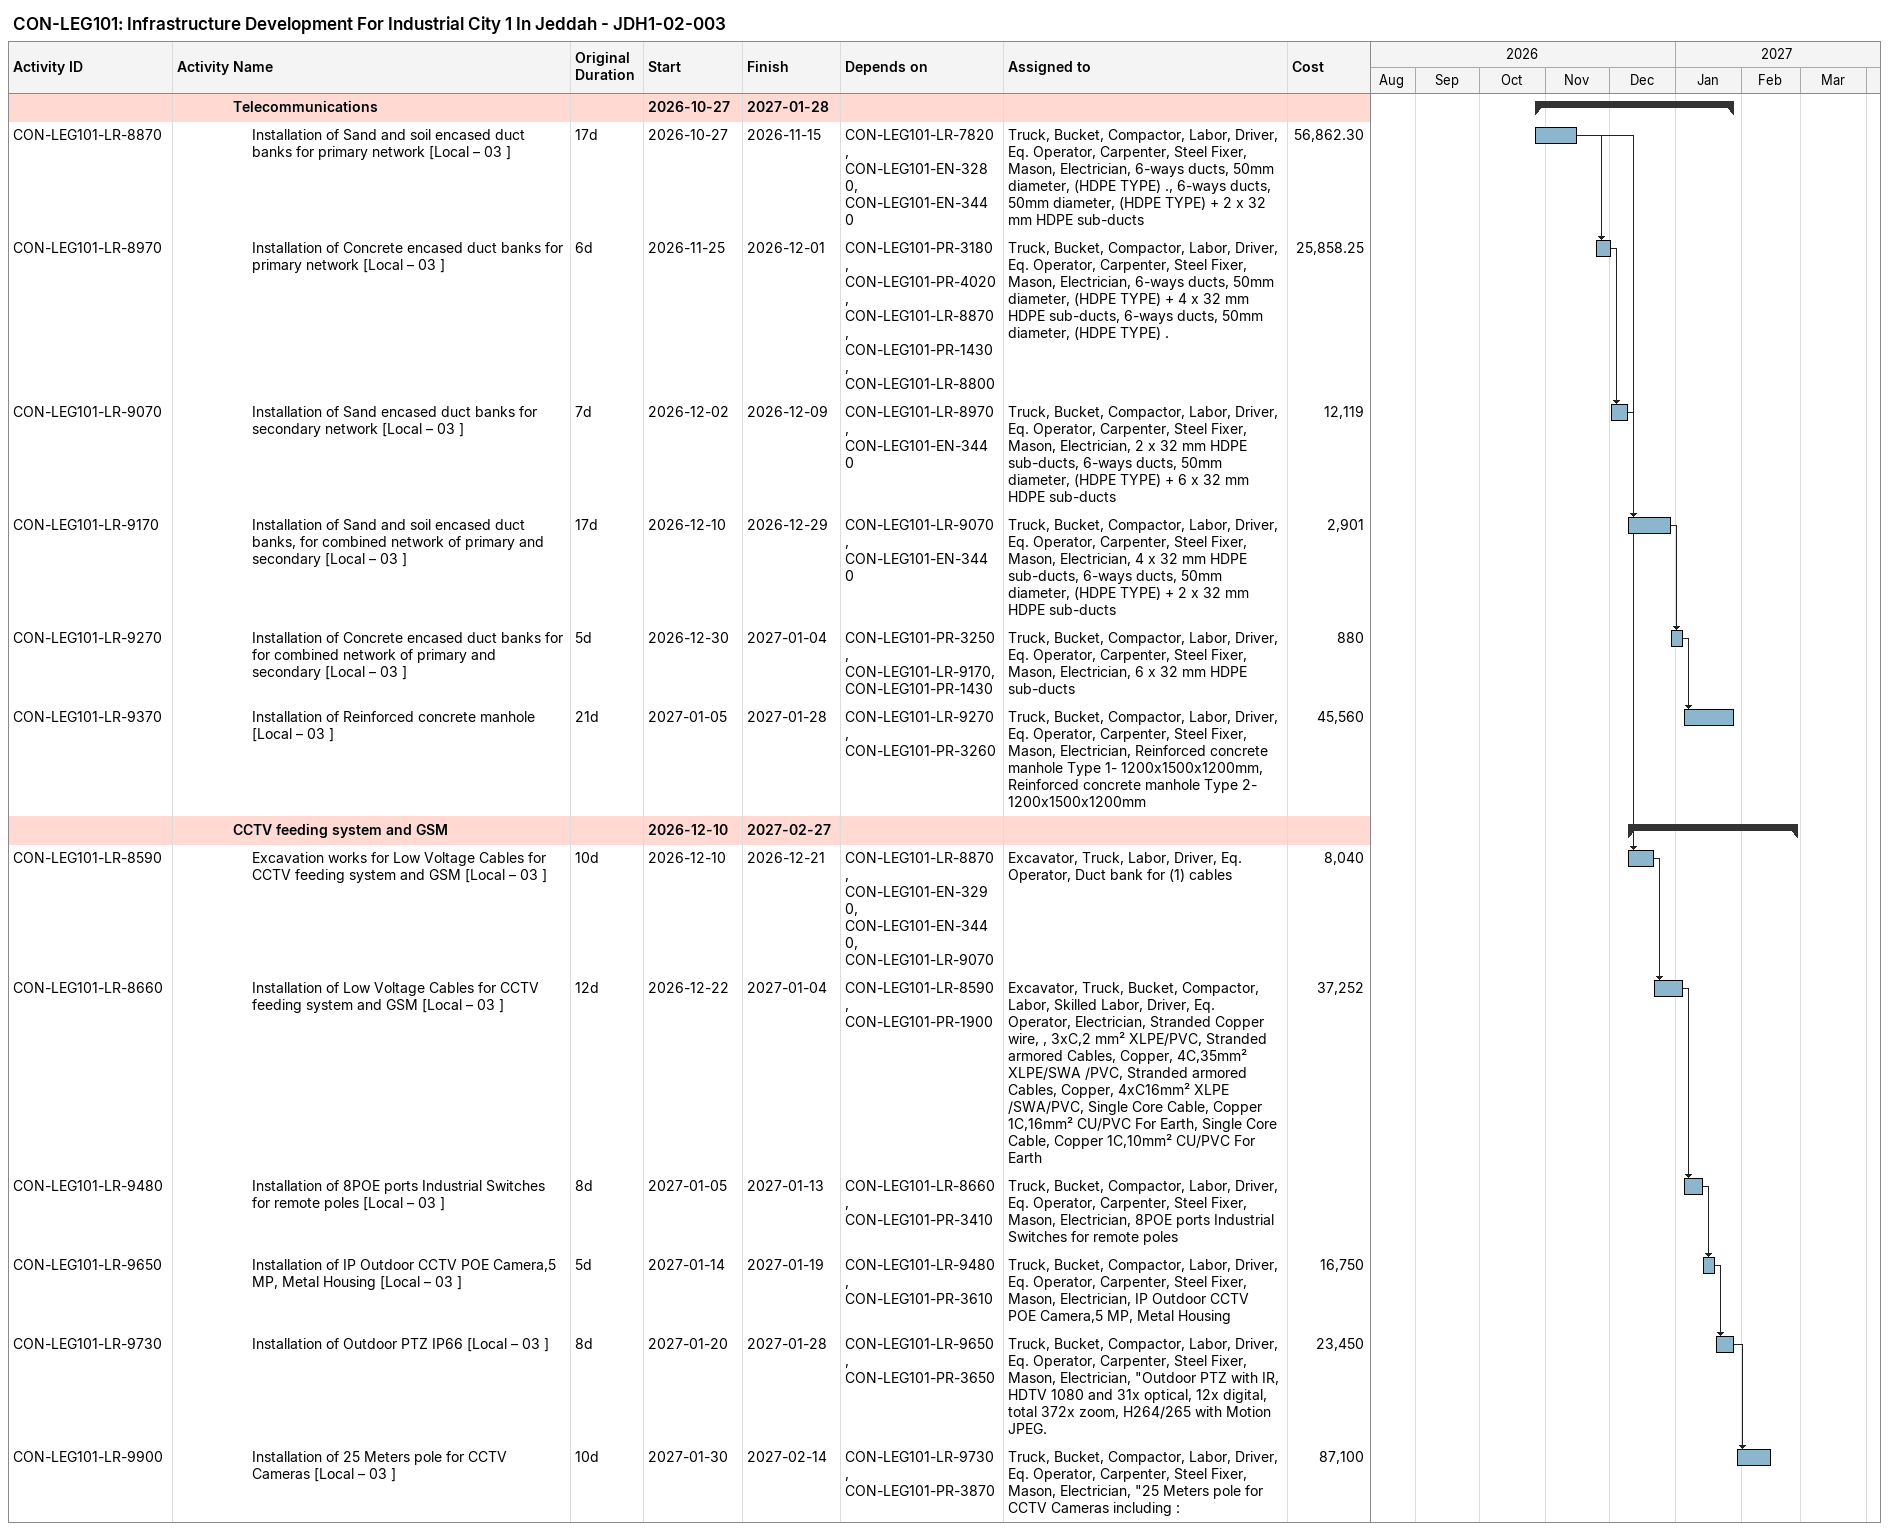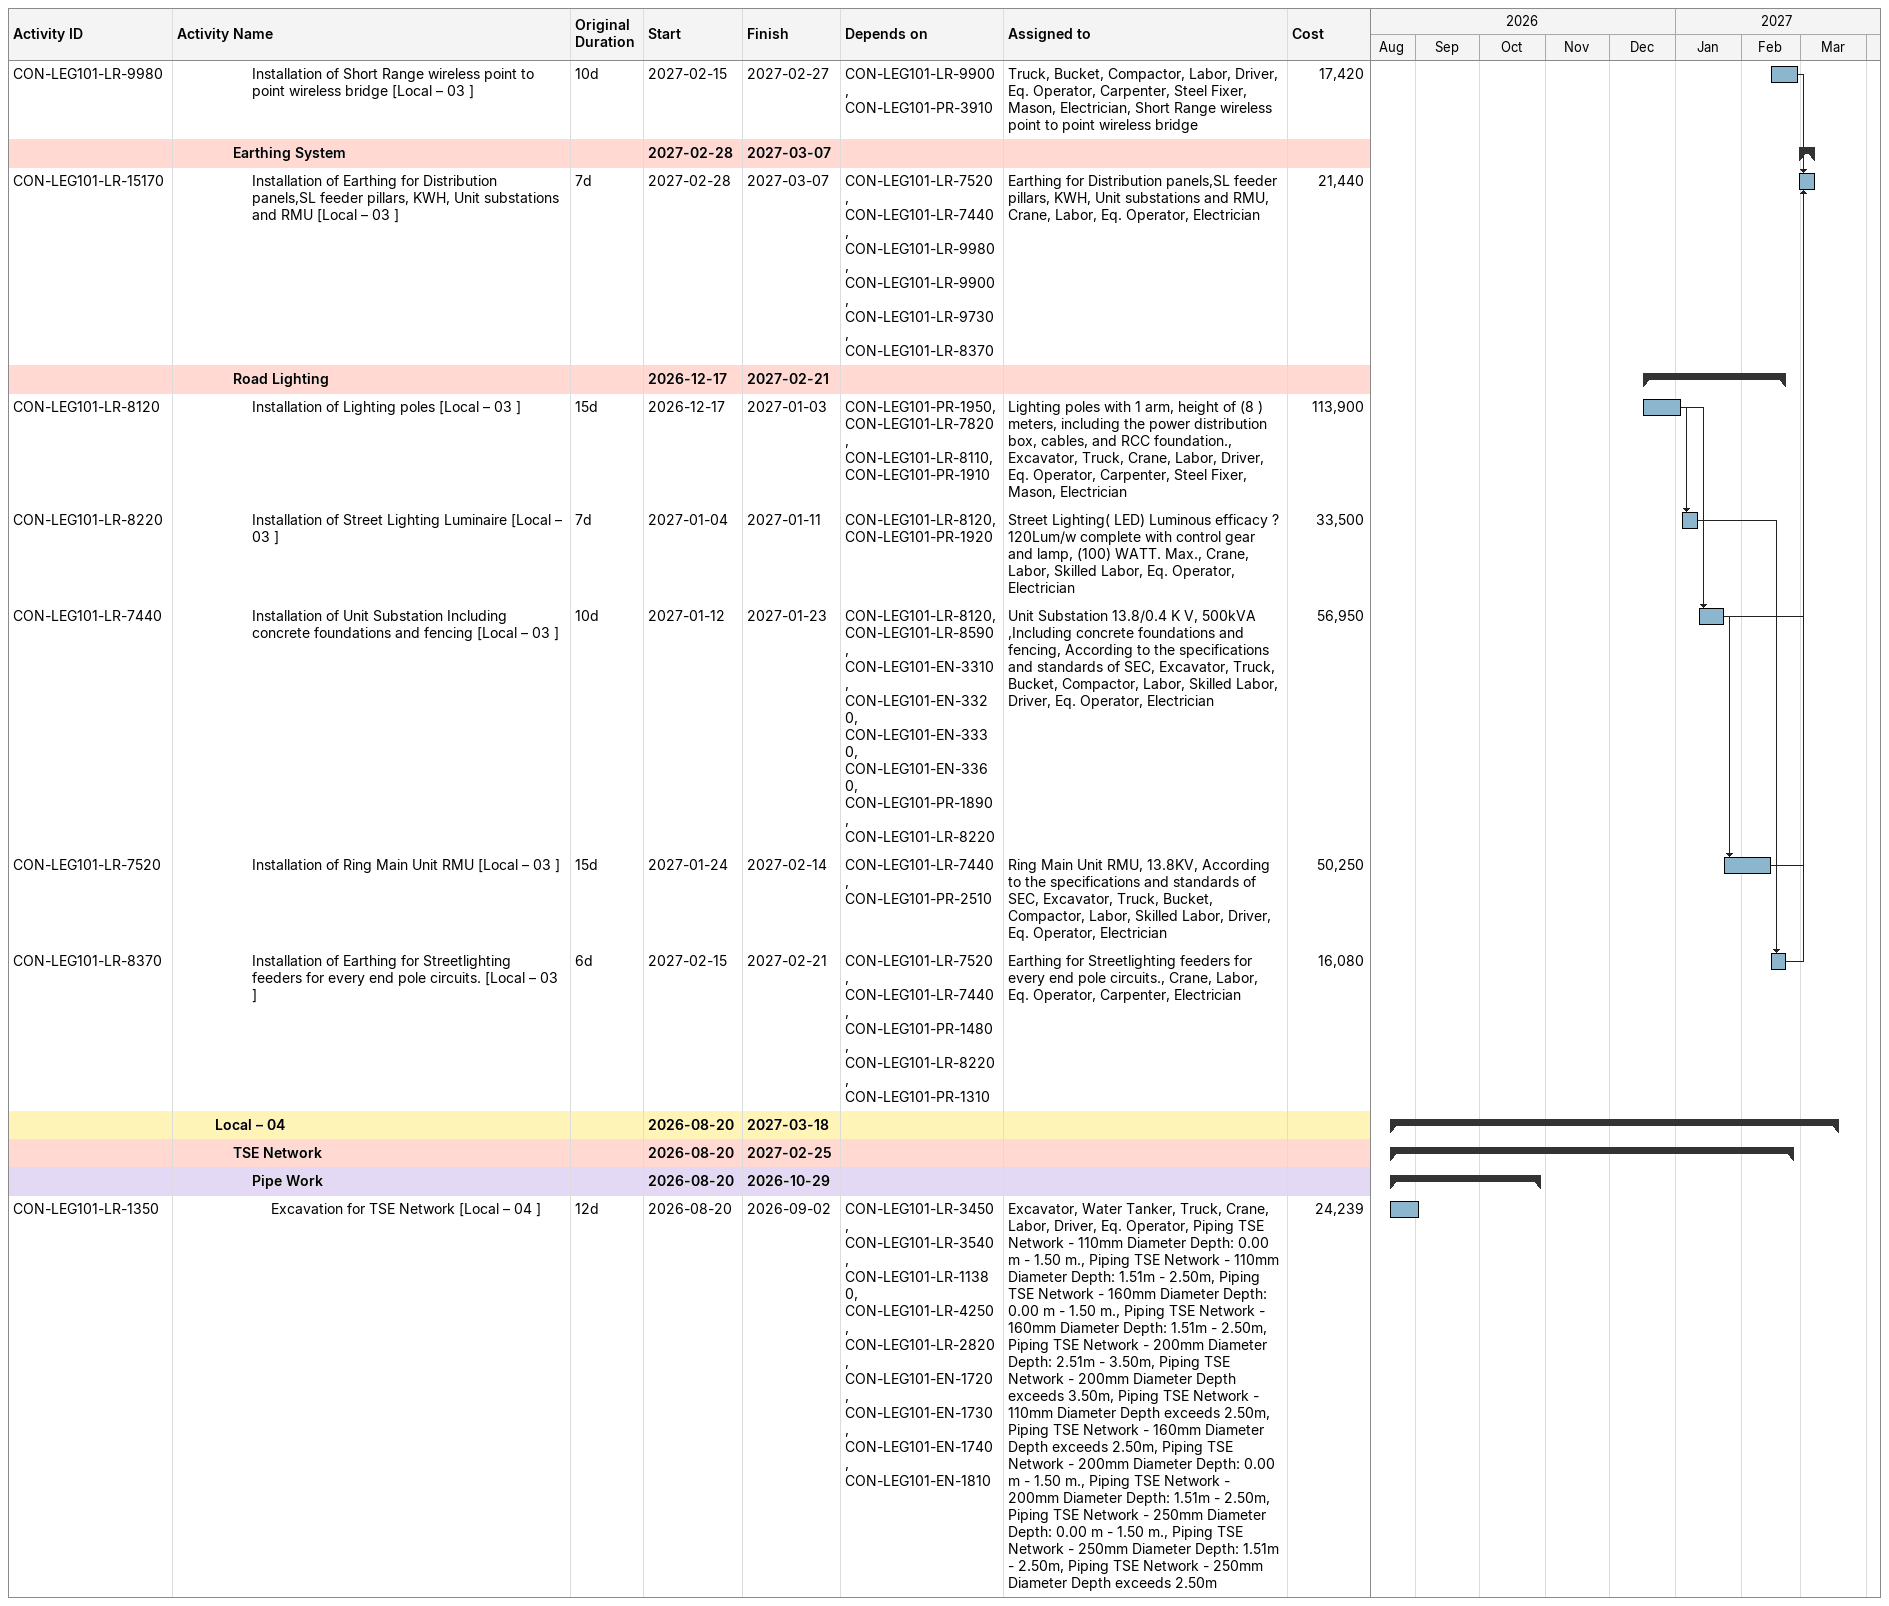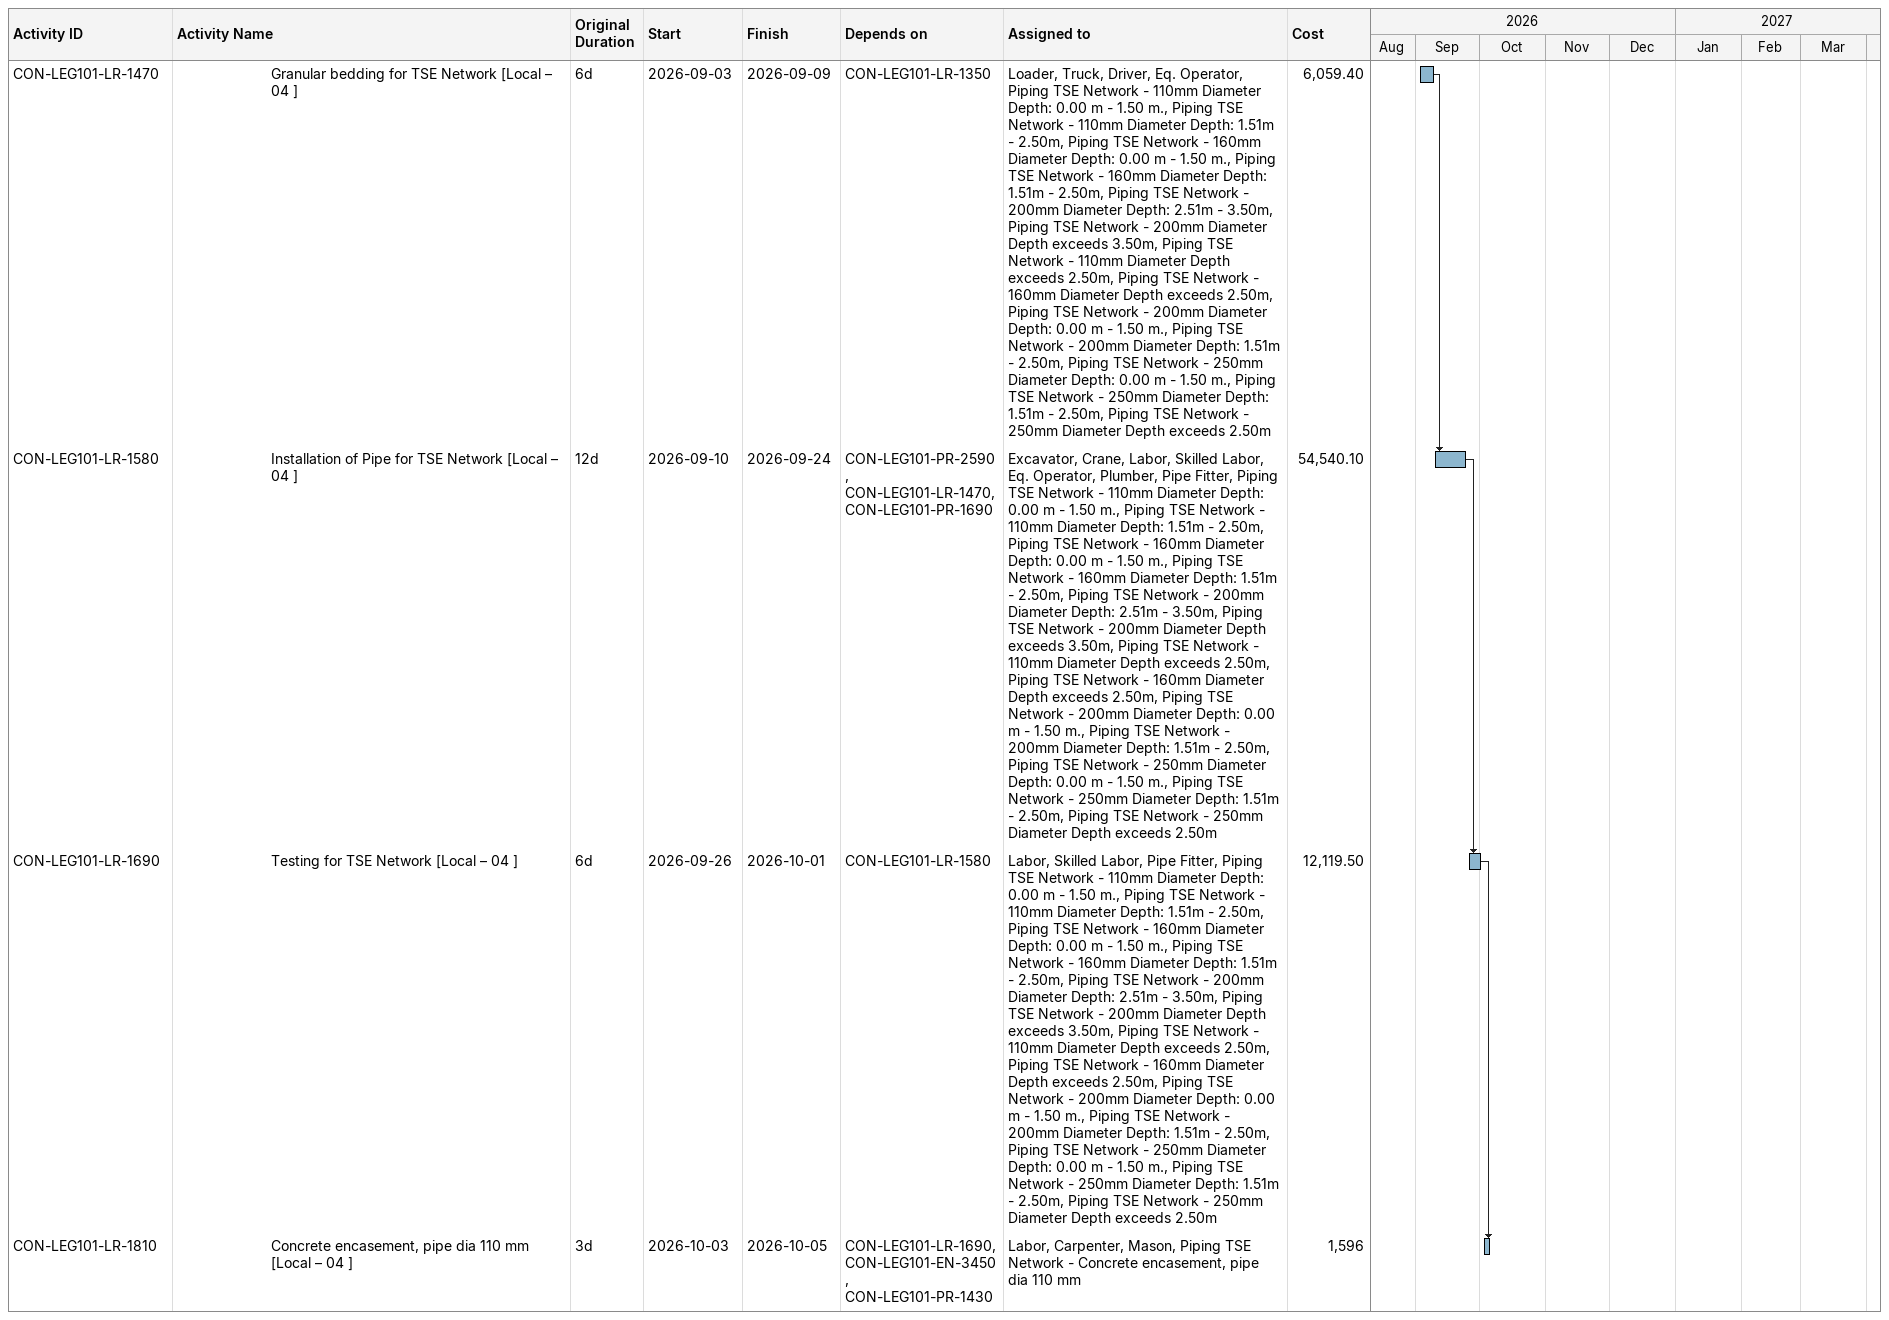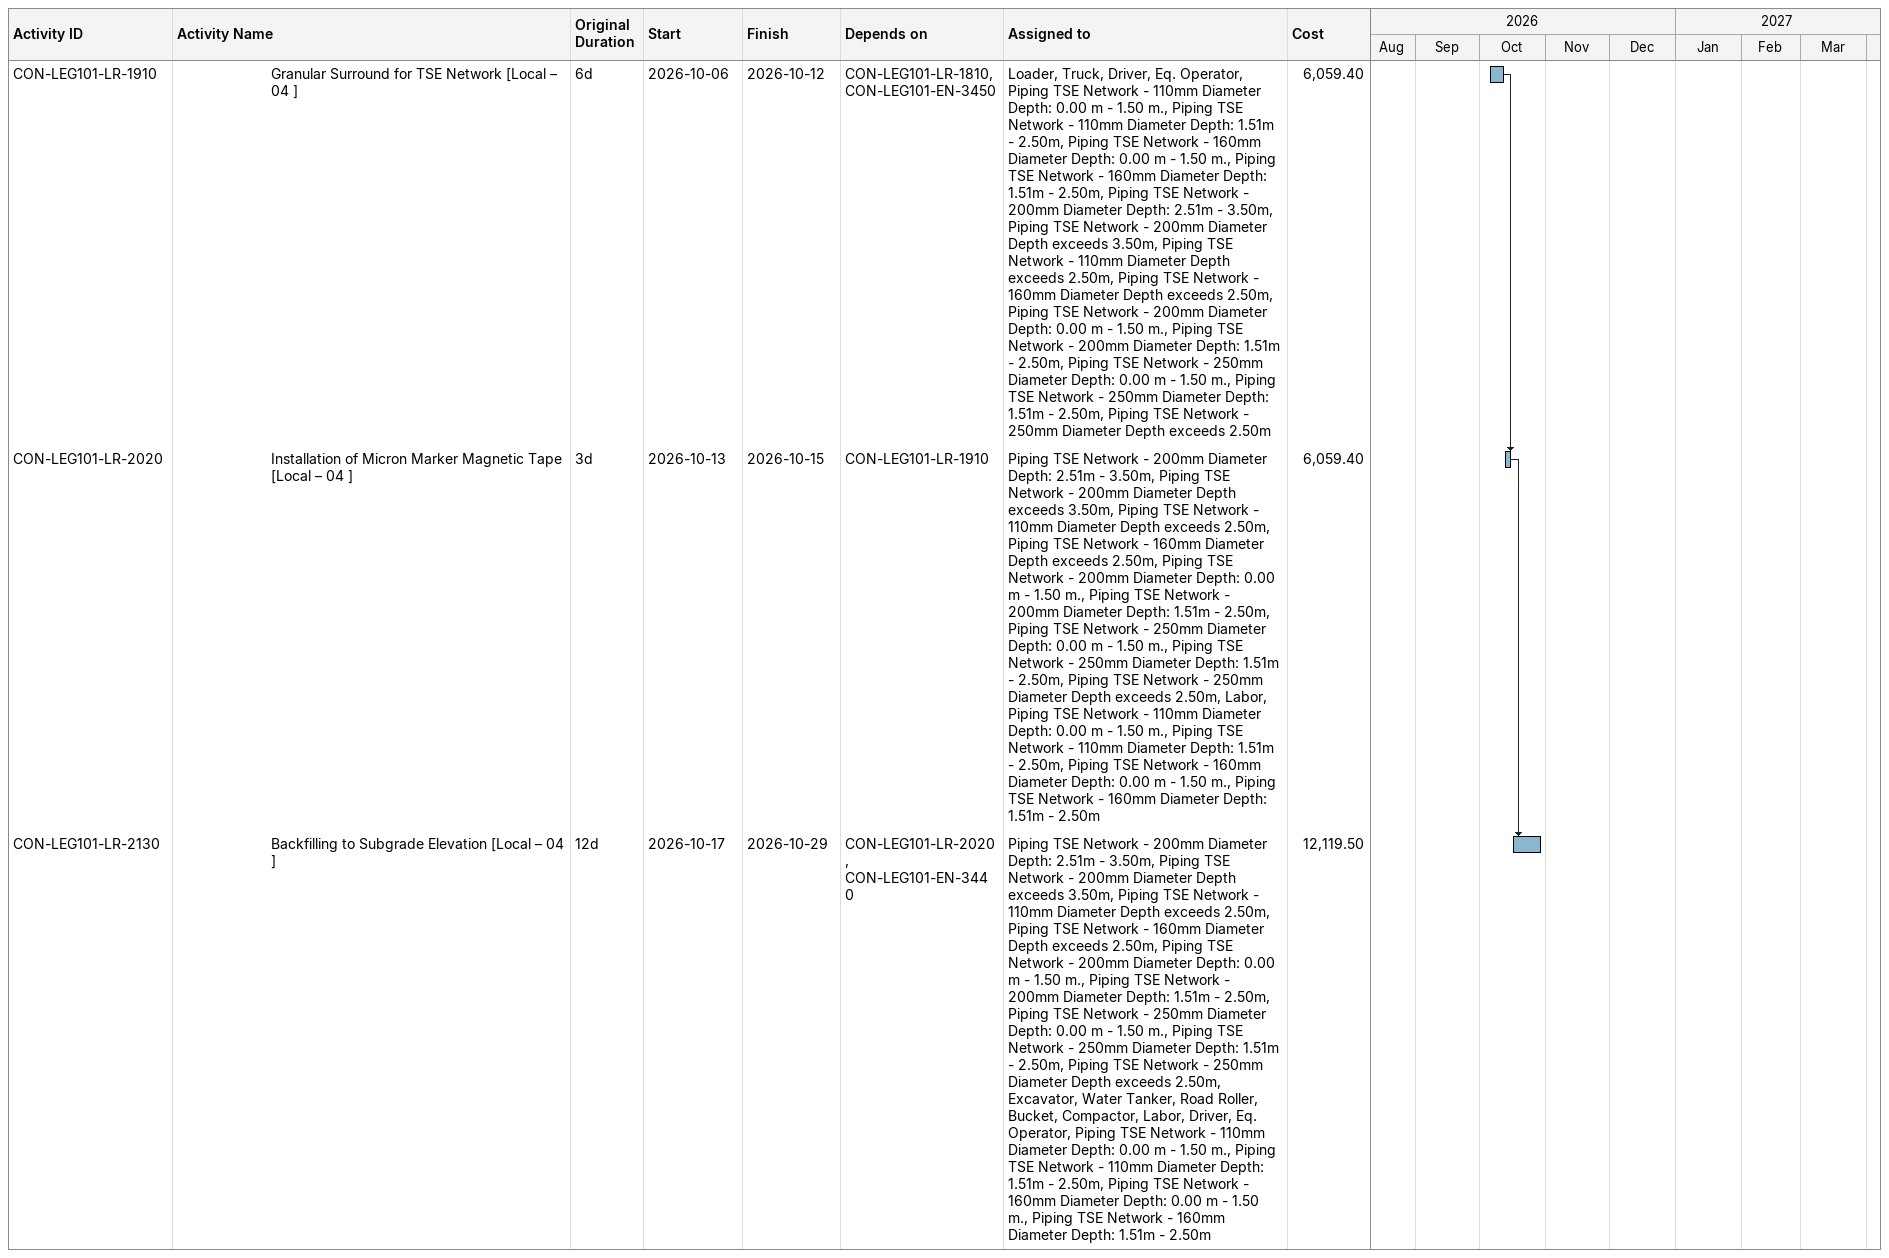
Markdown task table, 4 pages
CON-LEG101: Infrastructure Development For Industrial City 1 In Jeddah - JDH1-02-003

| ID | Level | Task | Original duration | Start | Finish | Predecessors | Resources | Cost |
|---|---|---|---|---|---|---|---|---|
|  | 4 | **Telecommunications** |  | 2026-10-27 | 2027-01-28 |  |  |  |
| CON-LEG101-LR-8870 | 5 | Installation of Sand and soil encased duct banks for primary network [Local – 03 ] | 17d | 2026-10-27 | 2026-11-15 | CON-LEG101-LR-7820, CON-LEG101-EN-3280, CON-LEG101-EN-3440 | Truck, Bucket, Compactor, Labor, Driver, Eq. Operator, Carpenter, Steel Fixer, Mason, Electrician, 6-ways ducts, 50mm diameter, (HDPE TYPE) ., 6-ways ducts, 50mm diameter, (HDPE TYPE) + 2 x 32 mm HDPE sub-ducts | 56862.30 |
| CON-LEG101-LR-8970 | 5 | Installation of Concrete encased duct banks for primary network [Local – 03 ] | 6d | 2026-11-25 | 2026-12-01 | CON-LEG101-PR-3180, CON-LEG101-PR-4020, CON-LEG101-LR-8870, CON-LEG101-PR-1430, CON-LEG101-LR-8800 | Truck, Bucket, Compactor, Labor, Driver, Eq. Operator, Carpenter, Steel Fixer, Mason, Electrician, 6-ways ducts, 50mm diameter, (HDPE TYPE) + 4 x 32 mm HDPE sub-ducts, 6-ways ducts, 50mm diameter, (HDPE TYPE) . | 25858.25 |
| CON-LEG101-LR-9070 | 5 | Installation of Sand encased duct banks for secondary network [Local – 03 ] | 7d | 2026-12-02 | 2026-12-09 | CON-LEG101-LR-8970, CON-LEG101-EN-3440 | Truck, Bucket, Compactor, Labor, Driver, Eq. Operator, Carpenter, Steel Fixer, Mason, Electrician, 2 x 32 mm HDPE sub-ducts, 6-ways ducts, 50mm diameter, (HDPE TYPE) + 6 x 32 mm HDPE sub-ducts | 12119 |
| CON-LEG101-LR-9170 | 5 | Installation of Sand and soil encased duct banks, for combined network of primary and secondary [Local – 03 ] | 17d | 2026-12-10 | 2026-12-29 | CON-LEG101-LR-9070, CON-LEG101-EN-3440 | Truck, Bucket, Compactor, Labor, Driver, Eq. Operator, Carpenter, Steel Fixer, Mason, Electrician, 4 x 32 mm HDPE sub-ducts, 6-ways ducts, 50mm diameter, (HDPE TYPE) + 2 x 32 mm HDPE sub-ducts | 2901 |
| CON-LEG101-LR-9270 | 5 | Installation of Concrete encased duct banks for for combined network of primary and secondary [Local – 03 ] | 5d | 2026-12-30 | 2027-01-04 | CON-LEG101-PR-3250, CON-LEG101-LR-9170, CON-LEG101-PR-1430 | Truck, Bucket, Compactor, Labor, Driver, Eq. Operator, Carpenter, Steel Fixer, Mason, Electrician, 6 x 32 mm HDPE sub-ducts | 880 |
| CON-LEG101-LR-9370 | 5 | Installation of Reinforced concrete manhole [Local – 03 ] | 21d | 2027-01-05 | 2027-01-28 | CON-LEG101-LR-9270, CON-LEG101-PR-3260 | Truck, Bucket, Compactor, Labor, Driver, Eq. Operator, Carpenter, Steel Fixer, Mason, Electrician, Reinforced concrete manhole Type 1- 1200x1500x1200mm, Reinforced concrete manhole Type 2- 1200x1500x1200mm | 45560 |
|  | 4 | **CCTV feeding system and GSM** |  | 2026-12-10 | 2027-02-27 |  |  |  |
| CON-LEG101-LR-8590 | 5 | Excavation works for Low Voltage Cables for CCTV feeding system and GSM [Local – 03 ] | 10d | 2026-12-10 | 2026-12-21 | CON-LEG101-LR-8870, CON-LEG101-EN-3290, CON-LEG101-EN-3440, CON-LEG101-LR-9070 | Excavator, Truck, Labor, Driver, Eq. Operator, Duct bank for (1) cables | 8040 |
| CON-LEG101-LR-8660 | 5 | Installation of Low Voltage Cables for CCTV feeding system and GSM [Local – 03 ] | 12d | 2026-12-22 | 2027-01-04 | CON-LEG101-LR-8590, CON-LEG101-PR-1900 | Excavator, Truck, Bucket, Compactor, Labor, Skilled Labor, Driver, Eq. Operator, Electrician, Stranded Copper wire, , 3xC,2 mm² XLPE/PVC, Stranded armored Cables, Copper, 4C,35mm² XLPE/SWA /PVC, Stranded armored Cables, Copper, 4xC16mm² XLPE /SWA/PVC, Single Core Cable, Copper 1C,16mm² CU/PVC For Earth, Single Core Cable, Copper 1C,10mm² CU/PVC For Earth | 37252 |
| CON-LEG101-LR-9480 | 5 | Installation of 8POE ports Industrial Switches for remote poles [Local – 03 ] | 8d | 2027-01-05 | 2027-01-13 | CON-LEG101-LR-8660, CON-LEG101-PR-3410 | Truck, Bucket, Compactor, Labor, Driver, Eq. Operator, Carpenter, Steel Fixer, Mason, Electrician, 8POE ports Industrial Switches for remote poles |  |
| CON-LEG101-LR-9650 | 5 | Installation of IP Outdoor CCTV POE Camera,5 MP, Metal Housing [Local – 03 ] | 5d | 2027-01-14 | 2027-01-19 | CON-LEG101-LR-9480, CON-LEG101-PR-3610 | Truck, Bucket, Compactor, Labor, Driver, Eq. Operator, Carpenter, Steel Fixer, Mason, Electrician, IP Outdoor CCTV POE Camera,5 MP, Metal Housing | 16750 |
| CON-LEG101-LR-9730 | 5 | Installation of Outdoor PTZ IP66 [Local – 03 ] | 8d | 2027-01-20 | 2027-01-28 | CON-LEG101-LR-9650, CON-LEG101-PR-3650 | Truck, Bucket, Compactor, Labor, Driver, Eq. Operator, Carpenter, Steel Fixer, Mason, Electrician, "Outdoor PTZ with IR, HDTV 1080 and 31x optical, 12x digital, total 372x zoom, H264/265 with Motion JPEG. | 23450 |
| CON-LEG101-LR-9900 | 5 | Installation of 25 Meters pole for CCTV Cameras [Local – 03 ] | 10d | 2027-01-30 | 2027-02-14 | CON-LEG101-LR-9730, CON-LEG101-PR-3870 | Truck, Bucket, Compactor, Labor, Driver, Eq. Operator, Carpenter, Steel Fixer, Mason, Electrician, "25 Meters pole for CCTV Cameras including : | 87100 |
| CON-LEG101-LR-9980 | 5 | Installation of Short Range wireless point to point wireless bridge [Local – 03 ] | 10d | 2027-02-15 | 2027-02-27 | CON-LEG101-LR-9900, CON-LEG101-PR-3910 | Truck, Bucket, Compactor, Labor, Driver, Eq. Operator, Carpenter, Steel Fixer, Mason, Electrician, Short Range wireless point to point wireless bridge | 17420 |
|  | 4 | **Earthing System** |  | 2027-02-28 | 2027-03-07 |  |  |  |
| CON-LEG101-LR-15170 | 5 | Installation of Earthing for Distribution panels,SL feeder pillars, KWH, Unit substations and RMU [Local – 03 ] | 7d | 2027-02-28 | 2027-03-07 | CON-LEG101-LR-7520, CON-LEG101-LR-7440, CON-LEG101-LR-9980, CON-LEG101-LR-9900, CON-LEG101-LR-9730, CON-LEG101-LR-8370 | Earthing for Distribution panels,SL feeder pillars, KWH, Unit substations and RMU, Crane, Labor, Eq. Operator, Electrician | 21440 |
|  | 4 | **Road Lighting** |  | 2026-12-17 | 2027-02-21 |  |  |  |
| CON-LEG101-LR-8120 | 5 | Installation of Lighting poles [Local – 03 ] | 15d | 2026-12-17 | 2027-01-03 | CON-LEG101-PR-1950, CON-LEG101-LR-7820, CON-LEG101-LR-8110, CON-LEG101-PR-1910 | Lighting poles with 1 arm, height of (8 ) meters, including the power distribution box, cables, and RCC foundation., Excavator, Truck, Crane, Labor, Driver, Eq. Operator, Carpenter, Steel Fixer, Mason, Electrician | 113900 |
| CON-LEG101-LR-8220 | 5 | Installation of Street Lighting Luminaire [Local – 03 ] | 7d | 2027-01-04 | 2027-01-11 | CON-LEG101-LR-8120, CON-LEG101-PR-1920 | Street Lighting( LED) Luminous efficacy ? 120Lum/w complete with control gear and lamp, (100) WATT. Max., Crane, Labor, Skilled Labor, Eq. Operator, Electrician | 33500 |
| CON-LEG101-LR-7440 | 5 | Installation of Unit Substation Including concrete foundations and fencing [Local – 03 ] | 10d | 2027-01-12 | 2027-01-23 | CON-LEG101-LR-8120, CON-LEG101-LR-8590, CON-LEG101-EN-3310, CON-LEG101-EN-3320, CON-LEG101-EN-3330, CON-LEG101-EN-3360, CON-LEG101-PR-1890, CON-LEG101-LR-8220 | Unit Substation 13.8/0.4 K V, 500kVA ,Including concrete foundations and fencing, According to the specifications and standards of SEC, Excavator, Truck, Bucket, Compactor, Labor, Skilled Labor, Driver, Eq. Operator, Electrician | 56950 |
| CON-LEG101-LR-7520 | 5 | Installation of Ring Main Unit RMU [Local – 03 ] | 15d | 2027-01-24 | 2027-02-14 | CON-LEG101-LR-7440, CON-LEG101-PR-2510 | Ring Main Unit RMU, 13.8KV, According to the specifications and standards of SEC, Excavator, Truck, Bucket, Compactor, Labor, Skilled Labor, Driver, Eq. Operator, Electrician | 50250 |
| CON-LEG101-LR-8370 | 5 | Installation of Earthing for Streetlighting feeders for every end pole circuits. [Local – 03 ] | 6d | 2027-02-15 | 2027-02-21 | CON-LEG101-LR-7520, CON-LEG101-LR-7440, CON-LEG101-PR-1480, CON-LEG101-LR-8220, CON-LEG101-PR-1310 | Earthing for Streetlighting feeders for every end pole circuits., Crane, Labor, Eq. Operator, Carpenter, Electrician | 16080 |
|  | 3 | **Local – 04** |  | 2026-08-20 | 2027-03-18 |  |  |  |
|  | 4 | **TSE Network** |  | 2026-08-20 | 2027-02-25 |  |  |  |
|  | 5 | **Pipe Work** |  | 2026-08-20 | 2026-10-29 |  |  |  |
| CON-LEG101-LR-1350 | 6 | Excavation for TSE Network [Local – 04 ] | 12d | 2026-08-20 | 2026-09-02 | CON-LEG101-LR-3450, CON-LEG101-LR-3540, CON-LEG101-LR-11380, CON-LEG101-LR-4250, CON-LEG101-LR-2820, CON-LEG101-EN-1720, CON-LEG101-EN-1730, CON-LEG101-EN-1740, CON-LEG101-EN-1810 | Excavator, Water Tanker, Truck, Crane, Labor, Driver, Eq. Operator, Piping TSE Network - 110mm Diameter Depth: 0.00 m - 1.50 m., Piping TSE Network - 110mm Diameter Depth: 1.51m - 2.50m, Piping TSE Network - 160mm Diameter Depth: 0.00 m - 1.50 m., Piping TSE Network - 160mm Diameter Depth: 1.51m - 2.50m, Piping TSE Network - 200mm Diameter Depth: 2.51m - 3.50m, Piping TSE Network - 200mm Diameter Depth exceeds 3.50m, Piping TSE Network - 110mm Diameter Depth exceeds 2.50m, Piping TSE Network - 160mm Diameter Depth exceeds 2.50m, Piping TSE Network - 200mm Diameter Depth: 0.00 m - 1.50 m., Piping TSE Network - 200mm Diameter Depth: 1.51m - 2.50m, Piping TSE Network - 250mm Diameter Depth: 0.00 m - 1.50 m., Piping TSE Network - 250mm Diameter Depth: 1.51m - 2.50m, Piping TSE Network - 250mm Diameter Depth exceeds 2.50m | 24239 |
| CON-LEG101-LR-1470 | 6 | Granular bedding for TSE Network [Local – 04 ] | 6d | 2026-09-03 | 2026-09-09 | CON-LEG101-LR-1350 | Loader, Truck, Driver, Eq. Operator, Piping TSE Network - 110mm Diameter Depth: 0.00 m - 1.50 m., Piping TSE Network - 110mm Diameter Depth: 1.51m - 2.50m, Piping TSE Network - 160mm Diameter Depth: 0.00 m - 1.50 m., Piping TSE Network - 160mm Diameter Depth: 1.51m - 2.50m, Piping TSE Network - 200mm Diameter Depth: 2.51m - 3.50m, Piping TSE Network - 200mm Diameter Depth exceeds 3.50m, Piping TSE Network - 110mm Diameter Depth exceeds 2.50m, Piping TSE Network - 160mm Diameter Depth exceeds 2.50m, Piping TSE Network - 200mm Diameter Depth: 0.00 m - 1.50 m., Piping TSE Network - 200mm Diameter Depth: 1.51m - 2.50m, Piping TSE Network - 250mm Diameter Depth: 0.00 m - 1.50 m., Piping TSE Network - 250mm Diameter Depth: 1.51m - 2.50m, Piping TSE Network - 250mm Diameter Depth exceeds 2.50m | 6059.40 |
| CON-LEG101-LR-1580 | 6 | Installation of Pipe for TSE Network [Local – 04 ] | 12d | 2026-09-10 | 2026-09-24 | CON-LEG101-PR-2590, CON-LEG101-LR-1470, CON-LEG101-PR-1690 | Excavator, Crane, Labor, Skilled Labor, Eq. Operator, Plumber, Pipe Fitter, Piping TSE Network - 110mm Diameter Depth: 0.00 m - 1.50 m., Piping TSE Network - 110mm Diameter Depth: 1.51m - 2.50m, Piping TSE Network - 160mm Diameter Depth: 0.00 m - 1.50 m., Piping TSE Network - 160mm Diameter Depth: 1.51m - 2.50m, Piping TSE Network - 200mm Diameter Depth: 2.51m - 3.50m, Piping TSE Network - 200mm Diameter Depth exceeds 3.50m, Piping TSE Network - 110mm Diameter Depth exceeds 2.50m, Piping TSE Network - 160mm Diameter Depth exceeds 2.50m, Piping TSE Network - 200mm Diameter Depth: 0.00 m - 1.50 m., Piping TSE Network - 200mm Diameter Depth: 1.51m - 2.50m, Piping TSE Network - 250mm Diameter Depth: 0.00 m - 1.50 m., Piping TSE Network - 250mm Diameter Depth: 1.51m - 2.50m, Piping TSE Network - 250mm Diameter Depth exceeds 2.50m | 54540.10 |
| CON-LEG101-LR-1690 | 6 | Testing for TSE Network [Local – 04 ] | 6d | 2026-09-26 | 2026-10-01 | CON-LEG101-LR-1580 | Labor, Skilled Labor, Pipe Fitter, Piping TSE Network - 110mm Diameter Depth: 0.00 m - 1.50 m., Piping TSE Network - 110mm Diameter Depth: 1.51m - 2.50m, Piping TSE Network - 160mm Diameter Depth: 0.00 m - 1.50 m., Piping TSE Network - 160mm Diameter Depth: 1.51m - 2.50m, Piping TSE Network - 200mm Diameter Depth: 2.51m - 3.50m, Piping TSE Network - 200mm Diameter Depth exceeds 3.50m, Piping TSE Network - 110mm Diameter Depth exceeds 2.50m, Piping TSE Network - 160mm Diameter Depth exceeds 2.50m, Piping TSE Network - 200mm Diameter Depth: 0.00 m - 1.50 m., Piping TSE Network - 200mm Diameter Depth: 1.51m - 2.50m, Piping TSE Network - 250mm Diameter Depth: 0.00 m - 1.50 m., Piping TSE Network - 250mm Diameter Depth: 1.51m - 2.50m, Piping TSE Network - 250mm Diameter Depth exceeds 2.50m | 12119.50 |
| CON-LEG101-LR-1810 | 6 | Concrete encasement, pipe dia 110 mm [Local – 04 ] | 3d | 2026-10-03 | 2026-10-05 | CON-LEG101-LR-1690, CON-LEG101-EN-3450, CON-LEG101-PR-1430 | Labor, Carpenter, Mason, Piping TSE Network - Concrete encasement, pipe dia 110 mm | 1596 |
| CON-LEG101-LR-1910 | 6 | Granular Surround for TSE Network [Local – 04 ] | 6d | 2026-10-06 | 2026-10-12 | CON-LEG101-LR-1810, CON-LEG101-EN-3450 | Loader, Truck, Driver, Eq. Operator, Piping TSE Network - 110mm Diameter Depth: 0.00 m - 1.50 m., Piping TSE Network - 110mm Diameter Depth: 1.51m - 2.50m, Piping TSE Network - 160mm Diameter Depth: 0.00 m - 1.50 m., Piping TSE Network - 160mm Diameter Depth: 1.51m - 2.50m, Piping TSE Network - 200mm Diameter Depth: 2.51m - 3.50m, Piping TSE Network - 200mm Diameter Depth exceeds 3.50m, Piping TSE Network - 110mm Diameter Depth exceeds 2.50m, Piping TSE Network - 160mm Diameter Depth exceeds 2.50m, Piping TSE Network - 200mm Diameter Depth: 0.00 m - 1.50 m., Piping TSE Network - 200mm Diameter Depth: 1.51m - 2.50m, Piping TSE Network - 250mm Diameter Depth: 0.00 m - 1.50 m., Piping TSE Network - 250mm Diameter Depth: 1.51m - 2.50m, Piping TSE Network - 250mm Diameter Depth exceeds 2.50m | 6059.40 |
| CON-LEG101-LR-2020 | 6 | Installation of Micron Marker Magnetic Tape [Local – 04 ] | 3d | 2026-10-13 | 2026-10-15 | CON-LEG101-LR-1910 | Piping TSE Network - 200mm Diameter Depth: 2.51m - 3.50m, Piping TSE Network - 200mm Diameter Depth exceeds 3.50m, Piping TSE Network - 110mm Diameter Depth exceeds 2.50m, Piping TSE Network - 160mm Diameter Depth exceeds 2.50m, Piping TSE Network - 200mm Diameter Depth: 0.00 m - 1.50 m., Piping TSE Network - 200mm Diameter Depth: 1.51m - 2.50m, Piping TSE Network - 250mm Diameter Depth: 0.00 m - 1.50 m., Piping TSE Network - 250mm Diameter Depth: 1.51m - 2.50m, Piping TSE Network - 250mm Diameter Depth exceeds 2.50m, Labor, Piping TSE Network - 110mm Diameter Depth: 0.00 m - 1.50 m., Piping TSE Network - 110mm Diameter Depth: 1.51m - 2.50m, Piping TSE Network - 160mm Diameter Depth: 0.00 m - 1.50 m., Piping TSE Network - 160mm Diameter Depth: 1.51m - 2.50m | 6059.40 |
| CON-LEG101-LR-2130 | 6 | Backfilling to Subgrade Elevation [Local – 04 ] | 12d | 2026-10-17 | 2026-10-29 | CON-LEG101-LR-2020, CON-LEG101-EN-3440 | Piping TSE Network - 200mm Diameter Depth: 2.51m - 3.50m, Piping TSE Network - 200mm Diameter Depth exceeds 3.50m, Piping TSE Network - 110mm Diameter Depth exceeds 2.50m, Piping TSE Network - 160mm Diameter Depth exceeds 2.50m, Piping TSE Network - 200mm Diameter Depth: 0.00 m - 1.50 m., Piping TSE Network - 200mm Diameter Depth: 1.51m - 2.50m, Piping TSE Network - 250mm Diameter Depth: 0.00 m - 1.50 m., Piping TSE Network - 250mm Diameter Depth: 1.51m - 2.50m, Piping TSE Network - 250mm Diameter Depth exceeds 2.50m, Excavator, Water Tanker, Road Roller, Bucket, Compactor, Labor, Driver, Eq. Operator, Piping TSE Network - 110mm Diameter Depth: 0.00 m - 1.50 m., Piping TSE Network - 110mm Diameter Depth: 1.51m - 2.50m, Piping TSE Network - 160mm Diameter Depth: 0.00 m - 1.50 m., Piping TSE Network - 160mm Diameter Depth: 1.51m - 2.50m | 12119.50 |
